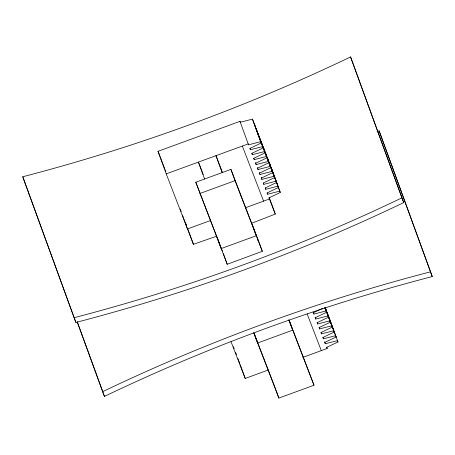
<?xml version="1.0" encoding="UTF-8"?>
<svg xmlns="http://www.w3.org/2000/svg" width="455" height="455" viewBox="0 0 455 455"><rect width="100%" height="100%" fill="white"/><g stroke="black" fill="none" stroke-linecap="round" stroke-linejoin="round"><path stroke-width="0.68" d="M216.682 236.185L193.42 244.312L166.229 173.861L158.016 151.31L239.973 121.349L240.32 122.247L252.468 119.113L261.193 142.995L249.926 148.421L250.438 149.746L262.586 146.612L263.098 147.938L251.837 153.363L252.349 154.689L264.497 151.555L265.009 152.886L253.742 158.312L254.254 159.637L266.402 156.503L266.92 157.828L255.653 163.254L256.165 164.579L268.313 161.445L268.825 162.771L257.558 168.196L258.07 169.522L270.224 166.388L270.736 167.713L259.469 173.139L259.981 174.47L272.13 171.33L272.642 172.661L261.375 178.087L261.892 179.412L274.041 176.278L274.553 177.604L263.286 183.029L263.798 184.355L275.946 181.221L276.458 182.546L265.197 187.972L265.709 189.297L277.857 186.163L278.369 187.488L267.102 192.914L267.614 194.245L279.762 191.111L280.28 192.437L269.013 197.862L275.275 214.083L251.331 223.405M322.754 308.234L313.364 312.756L313.876 314.081L326.03 310.947L326.542 312.272L315.275 317.698L315.787 319.029L327.936 315.889L328.447 317.22L317.18 322.646L317.692 323.971L329.847 320.838L330.358 322.163L319.091 327.589L319.603 328.914L331.752 325.78L332.264 327.105L321.002 332.531L321.514 333.856L333.663 330.722L334.175 332.053L322.908 337.474L323.42 338.804L335.568 335.671L336.08 336.996L324.819 342.422L325.331 343.747L337.479 340.613L337.991 341.938L326.724 347.364L327.162 348.485L302.865 357.368M257.655 240.251L258.201 240.047L230.924 169.379L195.798 182.222L227.227 264.275L262.308 251.325L258.201 240.047M166.229 173.861L248.18 143.905L248.527 144.804L260.681 141.67L261.193 142.995M199.904 193.494L235.03 180.658L262.308 251.325M210.489 220.538L187.488 228.945L182.421 215.016M245.154 207.867L269.445 198.983L268.962 197.658M231.032 341.728L245.205 378.446L268.2 370.04M253.577 332.531L278.881 398.079L314.007 385.237L289.141 320.195L292.741 330.159L257.621 343.002L254.237 333.714M350.566 56.92L403.699 202.606A554.264 149.985 -20 0 1 375.972 215.613C292.707 253.839 206.519 285.643 118.431 310.822A553.763 149.849 -20 0 1 75.877 322.447L22.75 176.762A553.763 149.849 -20 0 0 65.298 165.137C153.386 139.958 239.58 108.159 322.84 69.928A554.264 149.985 -20 0 0 350.566 56.92L403.699 202.606M377.155 131.398A554.264 149.985 -20 0 1 379.123 130.886L432.25 276.566A554.264 149.985 -20 0 0 402.578 284.546C314.291 309.053 227.887 340.306 144.32 377.895A553.763 149.849 -20 0 0 104.434 396.413L77.196 321.873M379.123 130.886L432.25 276.566M254.891 125.387L254.379 124.061L263.098 147.938M256.802 130.329L256.29 129.004L265.009 152.886M258.707 135.272L258.195 133.946L266.92 157.828M260.618 140.22L260.106 138.889L268.825 162.771M262.524 145.162L262.012 143.837L270.736 167.713M264.435 150.105L263.923 148.779L272.642 172.661M266.34 155.047L265.828 153.722L274.553 177.604M268.251 159.995L267.739 158.664L276.458 182.546M270.162 164.938L269.65 163.612L278.369 187.488M325.968 309.497L325.456 308.171L334.175 332.053M327.873 314.439L327.361 313.114L336.08 336.996M329.784 319.387L329.272 318.056L337.991 341.938M242.327 146.044L263.593 201.121M307.131 313.904L321.304 350.629M288.732 319.768L314.007 385.237M222.569 172.724L215.983 155.673L222.142 172.587M203.231 174.549L198.425 162.094L204.579 179.008M195.798 182.222L222.364 251.035M254.271 333.691L274.524 386.147M158.016 151.31L164.602 168.356M165.108 169.669L165.865 171.637M233.455 346.716L234.211 348.684M235.73 352.614L236.492 354.582M22.75 176.762L75.877 322.447M325.234 307.87L332.264 327.105M325.018 307.569L330.358 322.163M325.041 307.933L328.447 317.22M324.819 307.631L326.542 312.272M280.28 192.437L271.555 168.555L279.762 191.111M252.468 119.113L260.681 141.67M326.679 347.159L327.162 348.485M324.603 341.756L325.331 343.747M322.936 337.474L323.42 338.804M321.031 332.531L321.514 333.856M319.12 327.589L319.603 328.914M317.215 322.646L317.692 323.971M315.065 317.038L315.787 319.029M313.154 312.09L313.876 314.081M269.241 197.498L275.275 214.083M267.13 192.914L267.614 194.245M261.329 177.359L261.841 178.684M265.225 187.972L265.709 189.297M263.314 183.029L263.798 184.355M261.164 177.422L261.892 179.412M259.259 172.479L259.981 174.47M257.348 167.531L258.07 169.522M255.437 162.589L256.165 164.579M253.771 158.306L254.254 159.637M251.865 153.363L252.349 154.689M249.954 148.421L250.438 149.746M239.973 121.349L248.527 144.804M252.184 224.457L256.29 235.736L221.17 248.578L217.063 237.3M230.924 169.379L235.03 180.658M274.774 386.801L278.881 398.079M223.365 253.662L227.227 264.275M237.959 358.546L239.654 363.192M240.132 364.518L245.205 378.446M185.697 223.081L186.419 225.071M187.869 229.053L193.42 244.312M180.248 209.044L181.215 211.694M77.327 321.941L104.434 396.413M430.43 271.845A554.264 149.985 -20 0 0 400.758 279.825C312.466 304.327 226.061 335.585 142.5 373.174A553.763 149.849 -20 0 0 102.608 391.692M74.057 317.721A553.763 149.849 -20 0 0 116.605 306.101C204.693 280.923 290.887 249.118 374.147 210.887A554.264 149.985 -20 0 0 401.873 197.88"/></g></svg>
